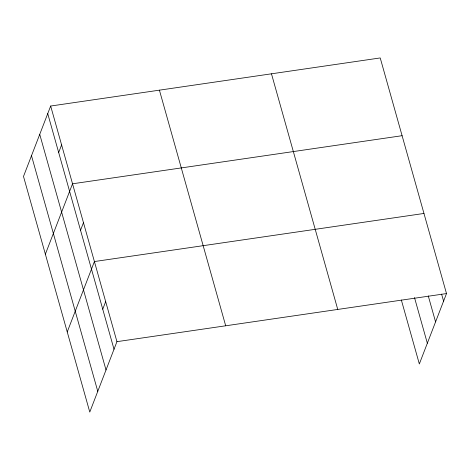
<?xml version="1.0" encoding="UTF-8"?>
<svg xmlns="http://www.w3.org/2000/svg" width="470" height="470" viewBox="0 0 470 470"><rect width="100%" height="100%" fill="white"/><g stroke="black" fill="none" stroke-linecap="round" stroke-linejoin="round"><path stroke-width="0.7" d="M50.666 106.032L23.5 176.432L89.776 412.061L116.942 341.661L50.666 106.032L380.224 57.939L446.5 293.568L419.334 363.968L401.351 300.013M58.674 152.503L61.599 144.913M45.373 254.188L72.533 183.793L402.097 135.701M80.54 230.259L83.472 222.668M67.239 331.943L94.405 261.549L423.964 213.456M102.748 309.195L105.674 301.605M116.942 341.661L446.5 293.568M441.594 294.126L443.574 301.158M428.258 295.883L435.572 321.885M414.487 297.557L427.336 343.235M271.472 73.814L337.748 309.436M159.418 90.164L225.694 325.792M47.734 113.623L114.01 349.251M39.739 134.35L106.014 369.978M31.496 155.705L97.772 391.334"/></g></svg>
